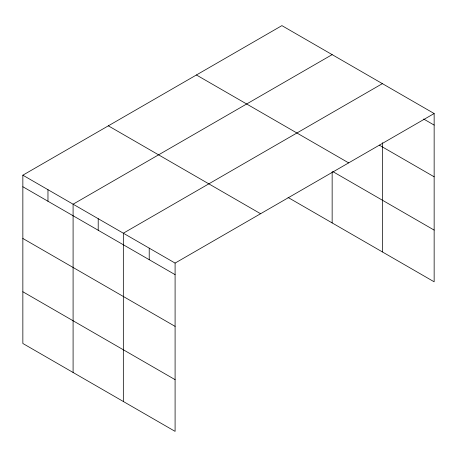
<?xml version="1.0" encoding="UTF-8"?>
<svg xmlns="http://www.w3.org/2000/svg" width="457" height="457" viewBox="0 0 457 457"><rect width="100%" height="100%" fill="white"/><g stroke="black" fill="none" stroke-linecap="round" stroke-linejoin="round"><path stroke-width="0.69" d="M434.15 113.525L175.094 263.089L175.094 431.374L22.85 343.475L22.85 175.191L281.906 25.626L434.15 113.525L434.15 281.809L288.03 197.447M332.148 54.634L73.091 204.199L73.091 372.478M382.389 83.642L123.333 233.207L123.333 401.486M423.673 119.031L434.15 125.081M379.321 145.149L434.15 176.802M196.419 74.982L348.662 162.881M332.759 171.552L434.15 230.088M108.338 125.835L260.581 213.733M22.85 175.191L175.094 263.089M22.85 186.747L175.094 274.646M22.85 238.468L175.094 326.367M22.85 291.755L175.094 379.653M382.389 142.721L382.389 251.921M332.148 171.895L332.148 222.919M149.216 248.145L149.216 259.702M98.209 218.703L98.209 230.259M47.968 189.695L47.968 201.251"/></g></svg>
